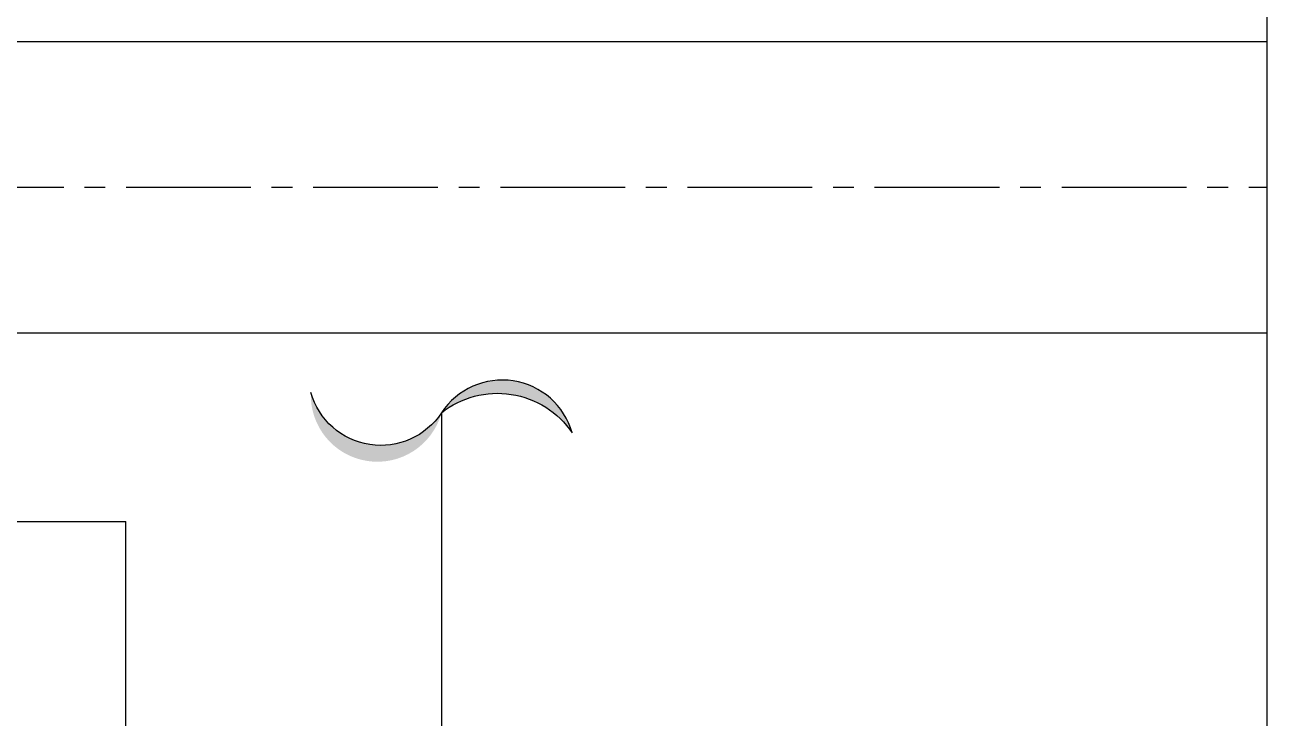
# Model space of a CAD drawing. Header units: millimetres. Extents: x 8533 to 164433, y 5768 to 115327.
# Drawn here: x 110927 to 112795, y 27300 to 28342 of the extents above; entities that cross this region are included whole.
import ezdxf

# ---------------------------------------------------------------- set-up
doc = ezdxf.new("R2010")
doc.units = ezdxf.units.MM
doc.header["$LTSCALE"] = 250
doc.linetypes.add('CENTER2', pattern=[1.125, 0.75, -0.125, 0.125, -0.125])
doc.linetypes.add('HIDDENX2', pattern=[19.05, 12.7, -6.35])
doc.layers.add('10_G-ENP_매립관', color=80, linetype='HIDDENX2', lineweight=30)
for name, color, linetype in [('p', 3, 'Continuous'), ('st', 4, 'Continuous'), ('전실제연_인버터', 3, 'Continuous')]:
    doc.layers.add(name, color=color, linetype=linetype)

# ---------------------------------------------------------------- blocks, each defined once
blk = doc.blocks.new('G-ENP 물결')
at = {"layer": '10_G-ENP_매립관', "linetype": 'ByBlock'}
h = blk.add_hatch(color=256, dxfattribs=at)
h.paths.add_polyline_path([(61.5, -398.8, -0.641696), (0, 0, 0.892931)])
h.paths.add_polyline_path([(0, 0, 0.641696), (-61.5, 398.8, -0.435564)])
blk.add_lwpolyline([(-61.5, 398.8, -0.641696), (0, 0, 0.641696), (61.5, -398.8, 0.641696)], format="xyb", dxfattribs=at)
blk.add_arc((-216.2, 170.8), 275.5, 321.6941, 55.8389, dxfattribs=at)

msp = doc.modelspace()

# ---------------------------------------------------------------- linework, layer by layer
at = {"layer": 'p', "color": 4, "linetype": 'Continuous'}
msp.add_line((112794.5, 15017.4, 0), (112794.5, 47994.6), dxfattribs=at)
at = {"layer": 'st', "color": 4}
for p, q in [((109735.6, 28317.4, 0), (112794.5, 28317.4, 0)), ((109735.6, 27879.4, 0), (112794.5, 27879.4, 0))]:
    msp.add_line(p, q, dxfattribs=at)
at = {"layer": 'st', "color": 1, "linetype": 'CENTER2'}
msp.add_line((109954.6, 28098.1, 0), (112794.5, 28098.1, 0), dxfattribs=at)
at = {"layer": '전실제연_인버터'}
for p, q in [((111553.7, 27759.4, 0), (111553.7, 27154, 0)), ((110531.9, 27595.9, 0), (111079, 27595.9, 0)), ((111079, 27154, 0), (111079, 27595.9, 0))]:
    msp.add_line(p, q, dxfattribs=at)

# ---------------------------------------------------------------- block references
at = {"layer": '10_G-ENP_매립관', "linetype": 'ByBlock', "xscale": -0.4923664550667192, "yscale": 0.4923664550667192, "zscale": 0.4923664550667192, "rotation": 270}
msp.add_blockref('G-ENP 물결', (111553.7, 27759.4, 0), dxfattribs=at)

doc.saveas('drawing.dxf')
